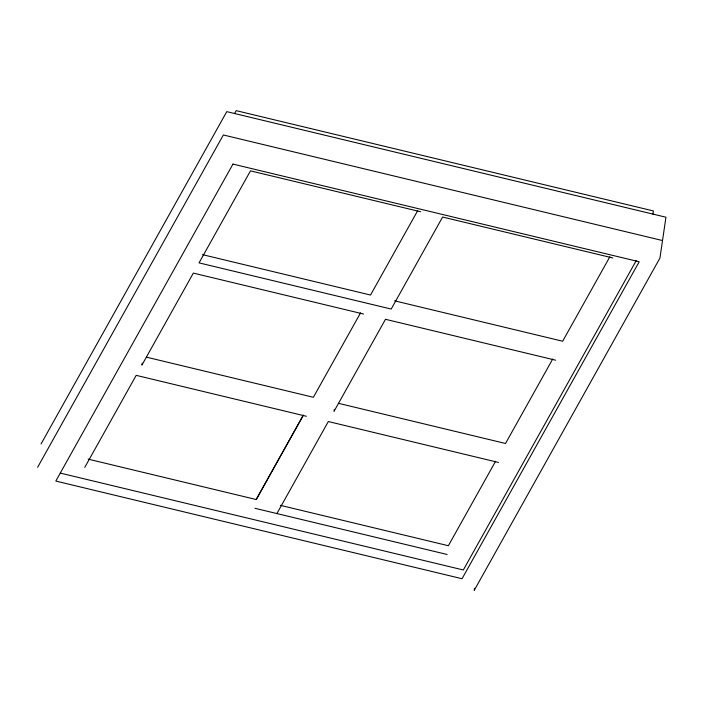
<?xml version="1.0" encoding="UTF-8"?>
<svg xmlns="http://www.w3.org/2000/svg" width="701" height="701" viewBox="0 0 701 701"><rect width="100%" height="100%" fill="white"/><g stroke="black" fill="none" stroke-linecap="round" stroke-linejoin="round"><path stroke-width="1.05" d="M142.198 363.179L141.909 365.125L193.336 273.101L363.521 314.013M334.333 409.366L334.053 411.312L385.48 319.288L555.656 360.2M474.524 588.297L474.227 590.356L659.948 258.047L665.95 217.222L226.774 111.643L41.052 443.952M652.938 214.12L653.402 210.948L236.184 110.644L234.581 113.509M37.626 467.278L223.347 134.969L662.515 240.548M84.768 467.374L136.196 375.35L306.372 416.263M256.189 499.524L303.384 415.088L256.233 499.533L88.177 459.137M360.568 312.856L313.373 397.283L146.386 357.142M417.708 210.607L370.522 295.042L202.466 254.638M276.904 513.561L328.331 421.538L498.516 462.45M495.563 461.293L448.368 545.728L280.321 505.325M552.703 359.043L505.517 443.479L338.53 403.329M609.852 256.794L562.658 341.229L394.61 300.825M636.21 260.649L463.326 569.983L60.286 473.087M420.661 211.763L250.485 170.851L199.058 262.875L391.193 309.062L442.62 217.038L612.805 257.959M254.945 508.286L447.08 554.473M232.951 164.095L55.808 481.061L462.038 578.728L639.189 261.762L232.951 164.095"/></g></svg>
